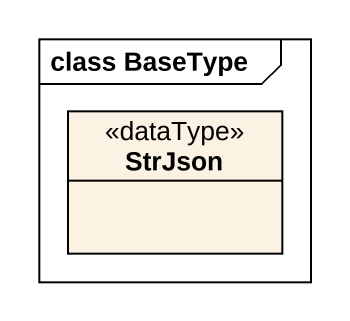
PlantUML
@startuml
mainframe class BaseType
hide circle
hide empty members
class StrJson <<dataType>>
@enduml
